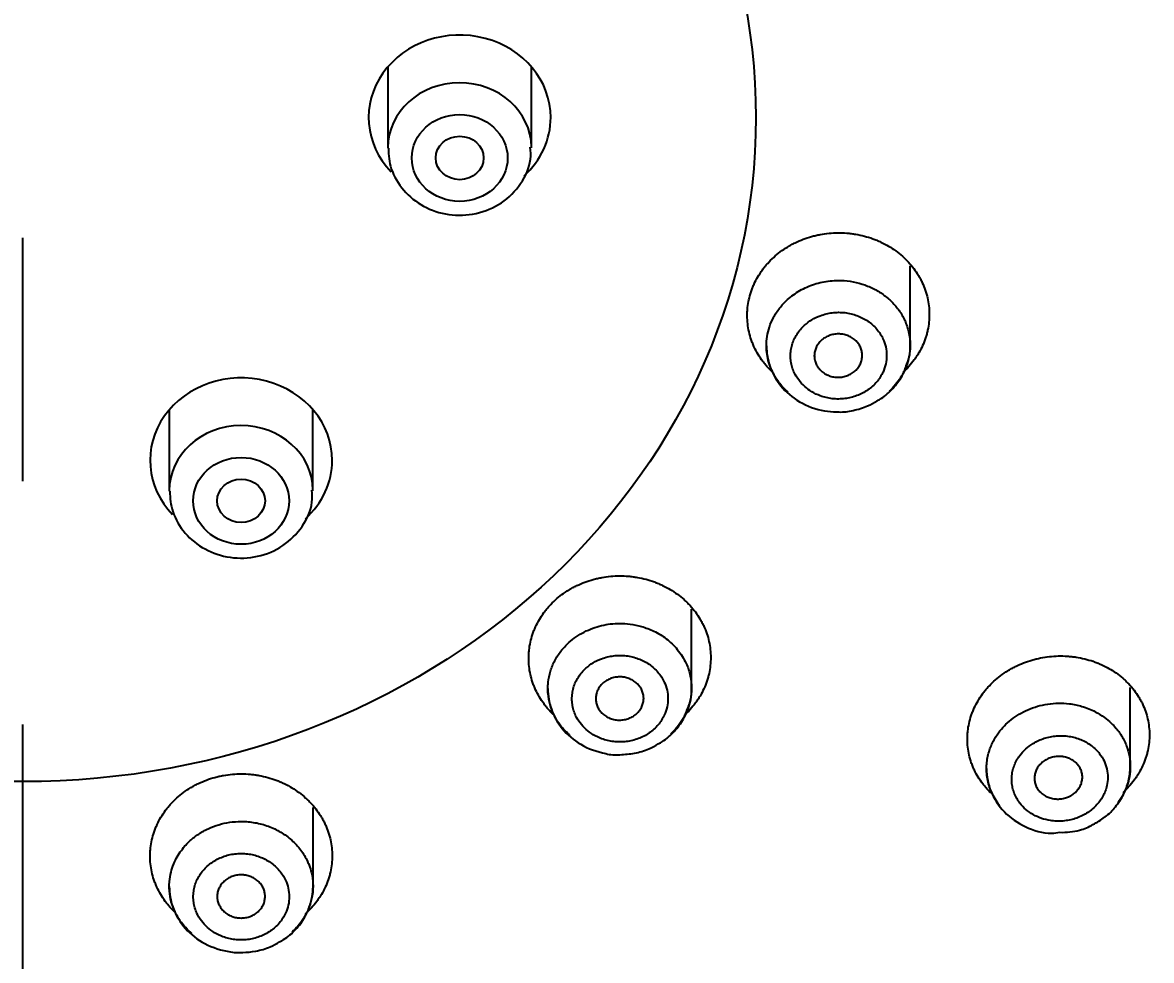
# Model space of a CAD drawing. Header units: millimetres. Extents: x 6110 to 6704, y -2661 to -1821.
# Drawn here: x 6338.01 to 6343.9, y -2173.71 to -2168.81 of the extents above; entities that cross this region are included whole.
import ezdxf

# ---------------------------------------------------------------- set-up
doc = ezdxf.new("R2010")
doc.units = ezdxf.units.MM
doc.header["$LTSCALE"] = 0.1
doc.linetypes.add('CENTERX2', pattern=[101.6, 63.5, -12.7, 12.7, -12.7])
doc.linetypes.add('HIDDEN2', pattern=[4.7625, 3.175, -1.5875])
doc.layers.add('1', color=4, linetype='HIDDEN2', lineweight=13)
doc.layers.add('DIM', color=3, linetype='Continuous', lineweight=9)
doc.layers.add('CENTER', color=1, linetype='CENTERX2')
doc.styles.get("Standard").update_dxf_attribs({"font": 'arial.ttf'})
doc.dimstyles.new('ISO-25', dxfattribs={"dimtxt": 2.5, "dimasz": 2.5, "dimexe": 1.25, "dimexo": 0.625, "dimtad": 1, "dimlfac": 5, "dimtxsty": 'Standard', "dimcen": 2.5, "dimadec": 0, "dimazin": 0, "dimtfac": 1, "dimtmove": 0, "dimatfit": 3, "dimfxl": 0, "dimarcsym": 0})

# ---------------------------------------------------------------- blocks, each defined once
blk = doc.blocks.new('*D85')
at = {"layer": 'Defpoints', "color": 0}
for p in [(6324.4599, -2027.3782), (6392.6916, -2027.3782), (6311.704, -2532.5418)]:
    blk.add_point(p, dxfattribs=at)
at = {"layer": 'DIM', "color": 0, "lineweight": -2}
for p, q in [((6325.0849, -2027.3782), (6393.9416, -2027.3782)), ((6392.6916, -2527.5418), (6392.6916, -2032.3782)), ((6312.329, -2532.5418), (6393.9416, -2532.5418))]:
    blk.add_line(p, q, dxfattribs=at)
at = {"layer": 'DIM', "color": 0}
for points in [[(6391.8583, -2032.3782), (6393.5249, -2032.3782), (6392.6916, -2027.3782)], [(6391.8583, -2527.5418), (6393.5249, -2527.5418), (6392.6916, -2532.5418)]]:
    blk.add_solid(points, dxfattribs=at)
at = {"layer": 'DIM', "color": 0, "insert": (6389.0618, -2279.96), "char_height": 5, "attachment_point": 5, "rotation": 90}
blk.add_mtext('2020,7', dxfattribs=at)
blk = doc.blocks.new('*D93')
at = {"layer": 'Defpoints', "color": 0}
for p in [(6325.0849, -2027.3782), (6402.037, -2595.9805), (6423.8203, -2595.9805)]:
    blk.add_point(p, dxfattribs=at)
at = {"layer": 'DIM', "color": 0, "lineweight": -2}
for p, q in [((6325.7099, -2027.3782), (6425.0703, -2027.3782)), ((6423.8203, -2032.3782), (6423.8203, -2590.9805)), ((6402.662, -2595.9805), (6425.0703, -2595.9805))]:
    blk.add_line(p, q, dxfattribs=at)
at = {"layer": 'DIM', "color": 0}
for points in [[(6422.9869, -2032.3782), (6424.6536, -2032.3782), (6423.8203, -2027.3782)], [(6422.9869, -2590.9805), (6424.6536, -2590.9805), (6423.8203, -2595.9805)]]:
    blk.add_solid(points, dxfattribs=at)
at = {"layer": 'DIM', "color": 0, "insert": (6420.1905, -2311.6794), "char_height": 5, "attachment_point": 5, "rotation": 90}
blk.add_mtext('2274,4', dxfattribs=at)

msp = doc.modelspace()

# ---------------------------------------------------------------- hatches: boundary and pattern name
at = {"layer": 'DIM'}
h = msp.add_hatch(dxfattribs=at)
h.set_pattern_fill('ANSI31', color=2)
edge = h.paths.add_edge_path()
edge.add_line((6619.6172, -2595.9805), (6619.6172, -1962.2056))
edge.add_line((6634.6172, -1966.1101), (6619.6172, -1966.1101))
edge.add_line((6634.6172, -2610.9805), (6634.6172, -1966.1101))
edge.add_line((6634.6172, -2610.9805), (6184.4567, -2610.9805))
edge.add_line((6619.6172, -2595.9805), (6184.4567, -2595.9805))
edge.add_line((6184.4567, -2610.9805), (6184.4567, -2595.9805))

# ---------------------------------------------------------------- linework, layer by layer
at = {"layer": '1', "color": 7, "linetype": 'Continuous', "lineweight": -3}
for p, q in [((6339.9149, -2169.0425), (6339.9149, -2169.4652)), ((6340.6649, -2169.4652), (6340.6649, -2169.0425)), ((6339.9149, -2169.4652), (6339.9149, -2169.4675)), ((6342.6403, -2170.4951), (6342.6403, -2170.0815)), ((6338.7746, -2170.8324), (6338.7746, -2171.2551)), ((6339.5246, -2171.2551), (6339.5246, -2170.8324)), ((6338.7746, -2171.2551), (6338.7746, -2171.2574)), ((6341.4999, -2172.2858), (6341.4999, -2171.8733)), ((6343.7888, -2172.6946), (6343.7888, -2172.2821)), ((6339.5247, -2173.3201), (6339.5247, -2172.9082))]:
    msp.add_line(p, q, dxfattribs=at)
for centre, major_axis, start_param, end_param in [((6338.0093, -2168.509), (-13.75, 0), 3.141606, 7.301236), ((6338.0093, -2168.8384), (13.1753, 0), 4.984867, 10.723113), ((6340.2899, -2169.3067), (0.475, 0), 0, 3.859642), ((6340.2899, -2169.4652), (-0.375, 0), 3.151215, 6.283185), ((6340.2899, -2169.3067), (0.475, 0), 5.497493, 6.283185), ((6339.1496, -2171.0967), (0.475, 0), 0, 3.859642), ((6339.1496, -2171.2551), (-0.375, 0), 3.151215, 6.283185), ((6339.1496, -2171.0967), (0.475, 0), 5.497493, 6.283185)]:
    msp.add_ellipse(centre, major_axis=major_axis, ratio=0.906308, start_param=start_param, end_param=end_param, dxfattribs=at)
for centre, major_axis in [((6338.0093, -2169.3067), (3.8258, 0)), ((6340.2899, -2169.518), (0.25, 0)), ((6340.2899, -2169.518), (0.125, 0)), ((6339.1496, -2171.308), (0.25, 0)), ((6339.1496, -2171.308), (0.125, 0))]:
    msp.add_ellipse(centre, major_axis=major_axis, ratio=0.906308, dxfattribs=at)
for points, knots in [([(6339.9187, -2169.4672), (6339.9175, -2169.5047), (6339.9275, -2169.5821), (6339.9923, -2169.6919), (6340.0985, -2169.777), (6340.2328, -2169.8212), (6340.3778, -2169.816), (6340.5132, -2169.7591), (6340.614, -2169.6578), (6340.6633, -2169.5495), (6340.6612, -2169.4835), (6340.6582, -2169.4622)], [0, 0, 0, 0, 0.096594, 0.21219, 0.328962, 0.448735, 0.571477, 0.696167, 0.821126, 0.94382, 1, 1, 1, 1]), ([(6341.9197, -2170.635), (6341.9127, -2170.6282), (6341.9058, -2170.6212), (6341.8942, -2170.6086), (6341.8894, -2170.603), (6341.88, -2170.5917), (6341.8755, -2170.586), (6341.8538, -2170.5569), (6341.8391, -2170.5322), (6341.8241, -2170.4998), (6341.8213, -2170.4932), (6341.816, -2170.4799), (6341.8135, -2170.4731), (6341.8066, -2170.4529), (6341.8028, -2170.4393), (6341.7936, -2170.3981), (6341.7904, -2170.3701), (6341.7902, -2170.3346), (6341.7904, -2170.3275), (6341.7911, -2170.3134), (6341.7917, -2170.3064), (6341.7939, -2170.2854), (6341.7983, -2170.2577), (6341.8057, -2170.2304), (6341.8124, -2170.2101), (6341.8148, -2170.2033), (6341.8201, -2170.1899), (6341.8228, -2170.1833), (6341.8376, -2170.1506), (6341.8521, -2170.1259), (6341.8735, -2170.0965), (6341.878, -2170.0908), (6341.8872, -2170.0794), (6341.892, -2170.0737), (6341.9069, -2170.0572), (6341.9173, -2170.0467), (6341.9501, -2170.0168), (6341.9739, -2169.9988), (6342.0063, -2169.979), (6342.0129, -2169.9752), (6342.0263, -2169.9678), (6342.0331, -2169.9643), (6342.0536, -2169.9542), (6342.0816, -2169.942), (6342.1107, -2169.9323), (6342.1329, -2169.9261), (6342.1404, -2169.9241), (6342.1556, -2169.9206), (6342.1632, -2169.919), (6342.2015, -2169.9118), (6342.2324, -2169.9088), (6342.2788, -2169.9084), (6342.2943, -2169.9089), (6342.3177, -2169.9108), (6342.3255, -2169.9116), (6342.341, -2169.9135), (6342.3486, -2169.9147), (6342.3868, -2169.9212), (6342.4164, -2169.929), (6342.4524, -2169.9421), (6342.4595, -2169.9449), (6342.4737, -2169.9508), (6342.4807, -2169.9539), (6342.5014, -2169.9637), (6342.5147, -2169.9707), (6342.5535, -2169.9937), (6342.5775, -2170.0111), (6342.6053, -2170.0358), (6342.6107, -2170.0409), (6342.6213, -2170.0512), (6342.6264, -2170.0565), (6342.6412, -2170.0726), (6342.6597, -2170.0948), (6342.6758, -2170.1187), (6342.6869, -2170.1371), (6342.6904, -2170.1434), (6342.6972, -2170.1561), (6342.7004, -2170.1626), (6342.7154, -2170.1949), (6342.7245, -2170.2216), (6342.7338, -2170.2627), (6342.7362, -2170.2766), (6342.7394, -2170.3047), (6342.7402, -2170.3188), (6342.7404, -2170.3608), (6342.7375, -2170.3887), (6342.7301, -2170.4234), (6342.7284, -2170.4303), (6342.7246, -2170.4441), (6342.7226, -2170.4509), (6342.7159, -2170.4712), (6342.7056, -2170.4977), (6342.6925, -2170.5232), (6342.6816, -2170.5419), (6342.6778, -2170.5481), (6342.6698, -2170.5603), (6342.6656, -2170.5663), (6342.644, -2170.596), (6342.6243, -2170.6181), (6342.6022, -2170.6384)], [0, 0, 0, 0, 0.013931, 0.013931, 0.024421, 0.024421, 0.034911, 0.034911, 0.076872, 0.076872, 0.087362, 0.087362, 0.097852, 0.097852, 0.118832, 0.118832, 0.160792, 0.160792, 0.171282, 0.171282, 0.181772, 0.181772, 0.202753, 0.223733, 0.223733, 0.234223, 0.234223, 0.244713, 0.244713, 0.286673, 0.286673, 0.297164, 0.297164, 0.307654, 0.307654, 0.328634, 0.328634, 0.370594, 0.370594, 0.381084, 0.381084, 0.391574, 0.391574, 0.412555, 0.433535, 0.433535, 0.444025, 0.444025, 0.454515, 0.454515, 0.496475, 0.496475, 0.517456, 0.517456, 0.527946, 0.527946, 0.538436, 0.538436, 0.580396, 0.580396, 0.590886, 0.590886, 0.601376, 0.601376, 0.622357, 0.622357, 0.664317, 0.664317, 0.674807, 0.674807, 0.685297, 0.685297, 0.706277, 0.727257, 0.727257, 0.737748, 0.737748, 0.748238, 0.748238, 0.790198, 0.790198, 0.811178, 0.811178, 0.832158, 0.832158, 0.874119, 0.874119, 0.884609, 0.884609, 0.895099, 0.895099, 0.916079, 0.937059, 0.937059, 0.94755, 0.94755, 0.95804, 0.95804, 1, 1, 1, 1]), ([(6341.8903, -2170.4982), (6341.8903, -2170.4821), (6341.8929, -2170.4491), (6341.9049, -2170.3993), (6341.9263, -2170.3493), (6341.9578, -2170.3007), (6341.994, -2170.2617), (6342.0308, -2170.2318), (6342.0648, -2170.2098), (6342.1014, -2170.1913), (6342.1403, -2170.1765), (6342.1809, -2170.1657), (6342.2227, -2170.159), (6342.2721, -2170.1563), (6342.3284, -2170.1604), (6342.3898, -2170.1745), (6342.4476, -2170.1977), (6342.5003, -2170.2294), (6342.5463, -2170.2686), (6342.5844, -2170.3142), (6342.6096, -2170.3582), (6342.6252, -2170.398), (6342.6346, -2170.4325), (6342.6393, -2170.4651), (6342.6403, -2170.486), (6342.6403, -2170.4947)], [0, 0, 0, 0, 0.045049, 0.092756, 0.142866, 0.195379, 0.250293, 0.285526, 0.320915, 0.356461, 0.392163, 0.428022, 0.464038, 0.500211, 0.553811, 0.607412, 0.661013, 0.714614, 0.768215, 0.821816, 0.875418, 0.907605, 0.940981, 0.975546, 1, 1, 1, 1]), ([(6342.4443, -2170.7092), (6342.452, -2170.7021), (6342.4665, -2170.6872), (6342.4848, -2170.6624), (6342.5017, -2170.6312), (6342.5146, -2170.5931), (6342.5193, -2170.5485), (6342.5145, -2170.5041), (6342.5016, -2170.4662), (6342.4847, -2170.4353), (6342.4664, -2170.4108), (6342.4446, -2170.3886), (6342.4199, -2170.3692), (6342.3926, -2170.3529), (6342.3631, -2170.34), (6342.332, -2170.3305), (6342.2998, -2170.3249), (6342.267, -2170.3232), (6342.2342, -2170.3252), (6342.202, -2170.3311), (6342.1657, -2170.3424), (6342.1269, -2170.3611), (6342.0928, -2170.3866), (6342.0675, -2170.4126), (6342.0492, -2170.4375), (6342.0347, -2170.4643), (6342.024, -2170.4924), (6342.0176, -2170.5216), (6342.0156, -2170.5513), (6342.0177, -2170.581), (6342.0242, -2170.6101), (6342.0366, -2170.6428), (6342.0573, -2170.6778), (6342.0888, -2170.7121), (6342.1269, -2170.7403), (6342.1657, -2170.7587), (6342.2019, -2170.7697), (6342.2341, -2170.7753), (6342.2669, -2170.7771), (6342.2997, -2170.775), (6342.3319, -2170.7691), (6342.3631, -2170.7593), (6342.3927, -2170.7461), (6342.42, -2170.7294), (6342.4365, -2170.7162), (6342.4443, -2170.7092)], [0, 0, 0, 0, 0.020908, 0.041633, 0.062491, 0.093768, 0.124937, 0.156202, 0.187397, 0.208323, 0.229049, 0.249915, 0.270878, 0.291595, 0.312426, 0.333431, 0.354141, 0.374917, 0.395942, 0.416647, 0.437396, 0.468779, 0.499959, 0.520882, 0.541618, 0.562588, 0.583457, 0.60414, 0.625071, 0.645962, 0.666653, 0.687554, 0.718732, 0.750005, 0.781097, 0.812467, 0.833195, 0.853915, 0.874986, 0.895733, 0.916452, 0.937497, 0.958327, 0.979049, 1, 1, 1, 1]), ([(6342.3537, -2170.6291), (6342.3478, -2170.6345), (6342.3415, -2170.6392), (6342.3314, -2170.6454), (6342.3279, -2170.6473), (6342.3206, -2170.6509), (6342.3169, -2170.6525), (6342.3055, -2170.6568), (6342.2978, -2170.659), (6342.2857, -2170.6613), (6342.2817, -2170.6618), (6342.2735, -2170.6626), (6342.2694, -2170.6628), (6342.2571, -2170.6629), (6342.249, -2170.6623), (6342.2369, -2170.6602), (6342.2329, -2170.6593), (6342.2251, -2170.6572), (6342.2174, -2170.6547), (6342.2101, -2170.6516), (6342.2046, -2170.649), (6342.2029, -2170.6481), (6342.1993, -2170.6463), (6342.1976, -2170.6453), (6342.189, -2170.6401), (6342.1827, -2170.6355), (6342.1741, -2170.6277), (6342.1713, -2170.625), (6342.1661, -2170.6193), (6342.1636, -2170.6163), (6342.1568, -2170.6071), (6342.153, -2170.6006), (6342.1483, -2170.5904), (6342.1469, -2170.5869), (6342.1445, -2170.5798), (6342.1435, -2170.5762), (6342.1411, -2170.5654), (6342.1403, -2170.558), (6342.1403, -2170.5468), (6342.1405, -2170.5431), (6342.1413, -2170.5357), (6342.1424, -2170.5284), (6342.1444, -2170.5213), (6342.1468, -2170.5141), (6342.1482, -2170.5106), (6342.1529, -2170.5003), (6342.1567, -2170.4938), (6342.1635, -2170.4845), (6342.166, -2170.4815), (6342.1712, -2170.4757), (6342.1739, -2170.473), (6342.1826, -2170.4651), (6342.1889, -2170.4604), (6342.1991, -2170.4541), (6342.2027, -2170.4522), (6342.2099, -2170.4486), (6342.2172, -2170.4454), (6342.2249, -2170.4429), (6342.2327, -2170.4407), (6342.2367, -2170.4398), (6342.2488, -2170.4375), (6342.2569, -2170.4367), (6342.2692, -2170.4367), (6342.2733, -2170.4368), (6342.2794, -2170.4373), (6342.2815, -2170.4375), (6342.2855, -2170.438), (6342.2875, -2170.4383), (6342.2976, -2170.4401), (6342.3054, -2170.4422), (6342.3167, -2170.4463), (6342.3204, -2170.4479), (6342.3277, -2170.4514), (6342.3312, -2170.4532), (6342.3414, -2170.4593), (6342.3477, -2170.4639), (6342.3564, -2170.4718), (6342.3592, -2170.4745), (6342.3644, -2170.4802), (6342.3693, -2170.4861), (6342.3735, -2170.4924), (6342.3773, -2170.4989), (6342.3791, -2170.5022), (6342.3838, -2170.5125), (6342.3862, -2170.5195), (6342.3886, -2170.5304), (6342.3892, -2170.534), (6342.3901, -2170.5415), (6342.3903, -2170.5452), (6342.3903, -2170.5562), (6342.3895, -2170.5636), (6342.3871, -2170.5745), (6342.3861, -2170.5781), (6342.3837, -2170.5853), (6342.381, -2170.5922), (6342.3775, -2170.5989), (6342.3737, -2170.6055), (6342.3716, -2170.6087), (6342.3647, -2170.618), (6342.3595, -2170.6238), (6342.3537, -2170.6291)], [0, 0, 0, 0, 0.03125, 0.03125, 0.046875, 0.046875, 0.0625, 0.0625, 0.09375, 0.09375, 0.109375, 0.109375, 0.125, 0.125, 0.15625, 0.15625, 0.171875, 0.171875, 0.1875, 0.203125, 0.203125, 0.210938, 0.210938, 0.21875, 0.21875, 0.25, 0.25, 0.265625, 0.265625, 0.28125, 0.28125, 0.3125, 0.3125, 0.328125, 0.328125, 0.34375, 0.34375, 0.375, 0.375, 0.390625, 0.390625, 0.40625, 0.421875, 0.421875, 0.4375, 0.4375, 0.46875, 0.46875, 0.484375, 0.484375, 0.5, 0.5, 0.53125, 0.53125, 0.546875, 0.546875, 0.5625, 0.578125, 0.578125, 0.59375, 0.59375, 0.625, 0.625, 0.640625, 0.640625, 0.648438, 0.648438, 0.65625, 0.65625, 0.6875, 0.6875, 0.703125, 0.703125, 0.71875, 0.71875, 0.75, 0.75, 0.765625, 0.765625, 0.78125, 0.796875, 0.796875, 0.8125, 0.8125, 0.84375, 0.84375, 0.859375, 0.859375, 0.875, 0.875, 0.90625, 0.90625, 0.921875, 0.921875, 0.9375, 0.953125, 0.953125, 0.96875, 0.96875, 1, 1, 1, 1]), ([(6341.8903, -2170.498), (6341.8908, -2170.5357), (6341.9032, -2170.6092), (6341.9616, -2170.7142), (6342.0608, -2170.7982), (6342.1678, -2170.8376), (6342.235, -2170.843), (6342.2561, -2170.843)], [0, 0, 0, 0, 0.201381, 0.416552, 0.646171, 0.891533, 1, 1, 1, 1]), ([(6342.0037, -2170.7411), (6342.0024, -2170.74), (6341.9932, -2170.7318), (6341.9763, -2170.7152), (6341.9544, -2170.689), (6341.934, -2170.6587), (6341.9162, -2170.6243), (6341.9019, -2170.5857), (6341.8925, -2170.5433), (6341.8903, -2170.5136), (6341.8903, -2170.4982), (6341.8903, -2170.4982)], [0, 0, 0, 0, 0.017457, 0.12931, 0.250621, 0.381389, 0.521613, 0.67129, 0.830419, 0.998998, 1, 1, 1, 1]), ([(6342.6403, -2170.4947), (6342.6403, -2170.4987), (6342.64, -2170.5159), (6342.6368, -2170.5465), (6342.6301, -2170.5751), (6342.6252, -2170.5905), (6342.6244, -2170.5929)], [0, 0, 0, 0, 0.121009, 0.516619, 0.924959, 1, 1, 1, 1]), ([(6342.4678, -2170.7856), (6342.4749, -2170.7822), (6342.506, -2170.7655), (6342.5524, -2170.7221), (6342.5983, -2170.6608), (6342.6164, -2170.6158), (6342.6224, -2170.5948)], [0, 0, 0, 0, 0.090594, 0.410018, 0.737238, 1, 1, 1, 1]), ([(6342.6244, -2170.5929), (6342.6207, -2170.6039), (6342.6111, -2170.6284), (6342.5913, -2170.6651), (6342.564, -2170.7023), (6342.5421, -2170.7251), (6342.5302, -2170.7359)], [0, 0, 0, 0, 0.205288, 0.462641, 0.727545, 1, 1, 1, 1]), ([(6342.2561, -2170.843), (6342.26, -2170.8435), (6342.2891, -2170.846), (6342.3447, -2170.837), (6342.4129, -2170.8176), (6342.4519, -2170.796), (6342.4678, -2170.7856)], [0, 0, 0, 0, 0.05199, 0.392512, 0.743725, 1, 1, 1, 1]), ([(6338.7784, -2171.2571), (6338.7772, -2171.2946), (6338.7872, -2171.3721), (6338.8521, -2171.4818), (6338.9582, -2171.5669), (6339.0926, -2171.6111), (6339.2376, -2171.6059), (6339.3729, -2171.5491), (6339.4737, -2171.4477), (6339.523, -2171.3395), (6339.521, -2171.2735), (6339.518, -2171.2522)], [0, 0, 0, 0, 0.096594, 0.21219, 0.328962, 0.448735, 0.571477, 0.696167, 0.821126, 0.94382, 1, 1, 1, 1]), ([(6340.7785, -2172.4231), (6340.7714, -2172.4163), (6340.7645, -2172.4093), (6340.7529, -2172.3965), (6340.7481, -2172.391), (6340.7388, -2172.3797), (6340.7343, -2172.374), (6340.7127, -2172.3449), (6340.6981, -2172.3204), (6340.6832, -2172.288), (6340.6804, -2172.2814), (6340.6751, -2172.2681), (6340.6726, -2172.2614), (6340.6658, -2172.2412), (6340.6621, -2172.2276), (6340.653, -2172.1865), (6340.6499, -2172.1586), (6340.6499, -2172.1232), (6340.6501, -2172.1161), (6340.6508, -2172.102), (6340.6514, -2172.095), (6340.6537, -2172.074), (6340.6582, -2172.0463), (6340.6657, -2172.0191), (6340.6725, -2171.9988), (6340.6749, -2171.9921), (6340.6802, -2171.9787), (6340.683, -2171.9721), (6340.6979, -2171.9395), (6340.7125, -2171.9148), (6340.734, -2171.8856), (6340.7385, -2171.8798), (6340.7478, -2171.8685), (6340.7526, -2171.8629), (6340.7675, -2171.8464), (6340.7779, -2171.8359), (6340.8108, -2171.8061), (6340.8347, -2171.7883), (6340.8671, -2171.7686), (6340.8738, -2171.7648), (6340.8872, -2171.7575), (6340.894, -2171.754), (6340.9146, -2171.744), (6340.9426, -2171.732), (6340.9717, -2171.7225), (6340.994, -2171.7163), (6341.0015, -2171.7144), (6341.0166, -2171.711), (6341.0243, -2171.7094), (6341.0627, -2171.7024), (6341.0935, -2171.6996), (6341.1399, -2171.6995), (6341.1555, -2171.7001), (6341.1788, -2171.7021), (6341.1866, -2171.7029), (6341.2021, -2171.705), (6341.2097, -2171.7062), (6341.2478, -2171.7129), (6341.2774, -2171.7209), (6341.3134, -2171.7342), (6341.3205, -2171.737), (6341.3347, -2171.743), (6341.3417, -2171.7461), (6341.3623, -2171.756), (6341.3757, -2171.7632), (6341.4143, -2171.7863), (6341.4383, -2171.8039), (6341.466, -2171.8287), (6341.4714, -2171.8338), (6341.4819, -2171.8441), (6341.487, -2171.8494), (6341.5017, -2171.8656), (6341.5202, -2171.8879), (6341.5362, -2171.9117), (6341.5472, -2171.9302), (6341.5507, -2171.9365), (6341.5574, -2171.9492), (6341.5606, -2171.9556), (6341.5756, -2171.988), (6341.5846, -2172.0146), (6341.5937, -2172.0556), (6341.596, -2172.0694), (6341.5991, -2172.0975), (6341.5999, -2172.1115), (6341.5999, -2172.1534), (6341.5969, -2172.1811), (6341.5894, -2172.2155), (6341.5877, -2172.2224), (6341.5839, -2172.2361), (6341.5818, -2172.2429), (6341.5751, -2172.2631), (6341.5646, -2172.2894), (6341.5514, -2172.3147), (6341.5405, -2172.3332), (6341.5367, -2172.3394), (6341.5287, -2172.3515), (6341.5245, -2172.3575), (6341.5027, -2172.3869), (6341.483, -2172.4088), (6341.4608, -2172.4289)], [0, 0, 0, 0, 0.014055, 0.014055, 0.024544, 0.024544, 0.035032, 0.035032, 0.076988, 0.076988, 0.087476, 0.087476, 0.097965, 0.097965, 0.118943, 0.118943, 0.160898, 0.160898, 0.171387, 0.171387, 0.181875, 0.181875, 0.202853, 0.22383, 0.22383, 0.234319, 0.234319, 0.244808, 0.244808, 0.286763, 0.286763, 0.297252, 0.297252, 0.307741, 0.307741, 0.328718, 0.328718, 0.370673, 0.370673, 0.381162, 0.381162, 0.391651, 0.391651, 0.412628, 0.433606, 0.433606, 0.444095, 0.444095, 0.454584, 0.454584, 0.496539, 0.496539, 0.517516, 0.517516, 0.528005, 0.528005, 0.538494, 0.538494, 0.580449, 0.580449, 0.590938, 0.590938, 0.601426, 0.601426, 0.622404, 0.622404, 0.664359, 0.664359, 0.674848, 0.674848, 0.685337, 0.685337, 0.706314, 0.727292, 0.727292, 0.737781, 0.737781, 0.748269, 0.748269, 0.790224, 0.790224, 0.811202, 0.811202, 0.83218, 0.83218, 0.874135, 0.874135, 0.884623, 0.884623, 0.895112, 0.895112, 0.91609, 0.937067, 0.937067, 0.947556, 0.947556, 0.958045, 0.958045, 1, 1, 1, 1]), ([(6340.7499, -2172.2878), (6340.7499, -2172.277), (6340.7515, -2172.2465), (6340.7617, -2172.1971), (6340.7843, -2172.142), (6340.8169, -2172.0914), (6340.8555, -2172.0499), (6340.8969, -2172.0171), (6340.9387, -2171.9921), (6340.9833, -2171.9725), (6341.0297, -2171.9584), (6341.0771, -2171.95), (6341.1271, -2171.9471), (6341.1817, -2171.9505), (6341.2422, -2171.963), (6341.3067, -2171.9876), (6341.371, -2172.0272), (6341.4299, -2172.0835), (6341.4721, -2172.1505), (6341.4952, -2172.2201), (6341.4999, -2172.2644), (6341.4999, -2172.2859)], [0, 0, 0, 0, 0.030608, 0.085883, 0.140861, 0.195542, 0.249928, 0.29288, 0.335329, 0.377276, 0.41872, 0.459661, 0.500099, 0.546109, 0.598716, 0.657915, 0.723699, 0.796062, 0.874995, 0.939455, 1, 1, 1, 1]), ([(6341.3035, -2172.4999), (6341.3112, -2172.4929), (6341.3257, -2172.478), (6341.3439, -2172.4533), (6341.3607, -2172.4222), (6341.3735, -2172.3843), (6341.3782, -2172.3399), (6341.3734, -2172.2957), (6341.3604, -2172.2578), (6341.3435, -2172.2269), (6341.3252, -2172.2024), (6341.3035, -2172.1803), (6341.2788, -2172.1608), (6341.2515, -2172.1444), (6341.222, -2172.1315), (6341.191, -2172.1219), (6341.1588, -2172.1162), (6341.126, -2172.1144), (6341.0933, -2172.1163), (6341.0611, -2172.1221), (6341.0248, -2172.1333), (6340.9859, -2172.152), (6340.9519, -2172.1774), (6340.9266, -2172.2034), (6340.9084, -2172.2282), (6340.894, -2172.255), (6340.8834, -2172.2831), (6340.877, -2172.3122), (6340.8751, -2172.3418), (6340.8772, -2172.3714), (6340.8837, -2172.4005), (6340.8961, -2172.4331), (6340.9168, -2172.4681), (6340.9482, -2172.5022), (6340.9863, -2172.5305), (6341.0251, -2172.5489), (6341.0613, -2172.5599), (6341.0935, -2172.5656), (6341.1263, -2172.5674), (6341.1591, -2172.5654), (6341.1913, -2172.5595), (6341.2225, -2172.5498), (6341.252, -2172.5366), (6341.2793, -2172.52), (6341.2957, -2172.5069), (6341.3035, -2172.4999)], [0, 0, 0, 0, 0.020904, 0.041628, 0.062485, 0.093782, 0.124936, 0.156272, 0.1874, 0.208413, 0.229134, 0.249921, 0.27092, 0.291637, 0.312432, 0.333397, 0.354103, 0.374921, 0.395873, 0.416567, 0.437403, 0.468728, 0.499972, 0.520876, 0.541608, 0.562598, 0.583427, 0.604121, 0.625081, 0.645891, 0.666597, 0.687569, 0.718675, 0.750024, 0.781123, 0.812489, 0.833288, 0.854012, 0.875009, 0.895829, 0.916556, 0.937516, 0.958369, 0.979093, 1, 1, 1, 1]), ([(6343.0631, -2172.8348), (6343.0576, -2172.8295), (6343.0523, -2172.8242), (6343.0421, -2172.8134), (6343.0373, -2172.808), (6343.028, -2172.7971), (6343.0235, -2172.7915), (6343.0019, -2172.7633), (6342.9873, -2172.7393), (6342.9723, -2172.7077), (6342.9695, -2172.7012), (6342.9642, -2172.6882), (6342.9617, -2172.6816), (6342.9549, -2172.6618), (6342.9511, -2172.6485), (6342.942, -2172.6081), (6342.9389, -2172.5806), (6342.9388, -2172.5457), (6342.939, -2172.5387), (6342.9397, -2172.5247), (6342.9403, -2172.5178), (6342.9425, -2172.4971), (6342.947, -2172.4697), (6342.9545, -2172.4426), (6342.9613, -2172.4225), (6342.9637, -2172.4158), (6342.969, -2172.4025), (6342.9718, -2172.3959), (6342.9867, -2172.3635), (6343.0012, -2172.3388), (6343.0228, -2172.3095), (6343.0272, -2172.3037), (6343.0365, -2172.2923), (6343.0413, -2172.2867), (6343.0562, -2172.2701), (6343.0667, -2172.2596), (6343.0996, -2172.2295), (6343.1235, -2172.2114), (6343.1559, -2172.1914), (6343.1626, -2172.1875), (6343.176, -2172.18), (6343.1828, -2172.1764), (6343.2034, -2172.1661), (6343.2314, -2172.1537), (6343.2606, -2172.1437), (6343.2829, -2172.1372), (6343.2904, -2172.1352), (6343.3055, -2172.1315), (6343.3132, -2172.1297), (6343.3515, -2172.1221), (6343.3824, -2172.1187), (6343.4288, -2172.1176), (6343.4443, -2172.118), (6343.4677, -2172.1195), (6343.4755, -2172.1201), (6343.4909, -2172.1218), (6343.4986, -2172.1228), (6343.5366, -2172.1287), (6343.5662, -2172.136), (6343.6021, -2172.1483), (6343.6093, -2172.151), (6343.6234, -2172.1566), (6343.6304, -2172.1596), (6343.6511, -2172.1689), (6343.6644, -2172.1757), (6343.703, -2172.1977), (6343.7269, -2172.2145), (6343.7546, -2172.2384), (6343.7601, -2172.2433), (6343.7705, -2172.2533), (6343.7756, -2172.2585), (6343.7904, -2172.2741), (6343.8089, -2172.2957), (6343.8248, -2172.3189), (6343.8359, -2172.3369), (6343.8394, -2172.343), (6343.8461, -2172.3554), (6343.8493, -2172.3617), (6343.8643, -2172.3934), (6343.8733, -2172.4194), (6343.8825, -2172.4598), (6343.8848, -2172.4734), (6343.888, -2172.5011), (6343.8888, -2172.5149), (6343.8889, -2172.5563), (6343.8859, -2172.5838), (6343.8784, -2172.618), (6343.8767, -2172.6248), (6343.8729, -2172.6385), (6343.8709, -2172.6452), (6343.8641, -2172.6653), (6343.8537, -2172.6915), (6343.8405, -2172.7168), (6343.8296, -2172.7354), (6343.8258, -2172.7415), (6343.8178, -2172.7537), (6343.8136, -2172.7597), (6343.7918, -2172.7893), (6343.772, -2172.8113), (6343.7498, -2172.8316)], [0, 0, 0, 0, 0.011005, 0.011005, 0.021526, 0.021526, 0.032048, 0.032048, 0.074132, 0.074132, 0.084654, 0.084654, 0.095175, 0.095175, 0.116217, 0.116217, 0.158302, 0.158302, 0.168823, 0.168823, 0.179345, 0.179345, 0.200387, 0.22143, 0.22143, 0.231951, 0.231951, 0.242472, 0.242472, 0.284557, 0.284557, 0.295078, 0.295078, 0.305599, 0.305599, 0.326642, 0.326642, 0.368727, 0.368727, 0.379248, 0.379248, 0.389769, 0.389769, 0.410812, 0.431854, 0.431854, 0.442375, 0.442375, 0.452896, 0.452896, 0.494981, 0.494981, 0.516024, 0.516024, 0.526545, 0.526545, 0.537066, 0.537066, 0.579151, 0.579151, 0.589672, 0.589672, 0.600194, 0.600194, 0.621236, 0.621236, 0.663321, 0.663321, 0.673842, 0.673842, 0.684363, 0.684363, 0.705406, 0.726448, 0.726448, 0.736969, 0.736969, 0.747491, 0.747491, 0.789576, 0.789576, 0.810618, 0.810618, 0.83166, 0.83166, 0.873745, 0.873745, 0.884267, 0.884267, 0.894788, 0.894788, 0.91583, 0.936873, 0.936873, 0.947394, 0.947394, 0.957915, 0.957915, 1, 1, 1, 1]), ([(6341.2133, -2172.4192), (6341.2074, -2172.4245), (6341.2011, -2172.4292), (6341.191, -2172.4353), (6341.1875, -2172.4372), (6341.1802, -2172.4408), (6341.1765, -2172.4424), (6341.1651, -2172.4467), (6341.1573, -2172.4488), (6341.1453, -2172.4511), (6341.1412, -2172.4516), (6341.133, -2172.4524), (6341.129, -2172.4526), (6341.1167, -2172.4527), (6341.1086, -2172.452), (6341.0965, -2172.4499), (6341.0925, -2172.449), (6341.0847, -2172.4469), (6341.077, -2172.4444), (6341.0696, -2172.4413), (6341.0642, -2172.4388), (6341.0624, -2172.4378), (6341.0589, -2172.436), (6341.0572, -2172.435), (6341.0486, -2172.4299), (6341.0423, -2172.4252), (6341.0337, -2172.4175), (6341.0309, -2172.4147), (6341.0257, -2172.409), (6341.0232, -2172.406), (6341.0164, -2172.3969), (6341.0126, -2172.3904), (6341.0079, -2172.3802), (6341.0065, -2172.3767), (6341.0041, -2172.3696), (6341.0031, -2172.366), (6341.0007, -2172.3552), (6340.9999, -2172.3479), (6340.9999, -2172.3367), (6341.0001, -2172.333), (6341.0009, -2172.3257), (6341.0021, -2172.3184), (6341.0041, -2172.3113), (6341.0064, -2172.3042), (6341.0078, -2172.3006), (6341.0125, -2172.2904), (6341.0164, -2172.2839), (6341.0232, -2172.2746), (6341.0256, -2172.2716), (6341.0308, -2172.2659), (6341.0336, -2172.2631), (6341.0422, -2172.2553), (6341.0485, -2172.2506), (6341.0588, -2172.2444), (6341.0623, -2172.2424), (6341.0695, -2172.2389), (6341.0769, -2172.2357), (6341.0846, -2172.2332), (6341.0924, -2172.231), (6341.0964, -2172.2301), (6341.1085, -2172.2279), (6341.1166, -2172.2271), (6341.1289, -2172.2271), (6341.1329, -2172.2273), (6341.1391, -2172.2278), (6341.1411, -2172.228), (6341.1452, -2172.2285), (6341.1472, -2172.2288), (6341.1572, -2172.2306), (6341.165, -2172.2327), (6341.1764, -2172.2369), (6341.1801, -2172.2384), (6341.1874, -2172.2419), (6341.1909, -2172.2438), (6341.201, -2172.2499), (6341.2074, -2172.2545), (6341.2161, -2172.2623), (6341.2189, -2172.2651), (6341.2241, -2172.2707), (6341.2289, -2172.2766), (6341.2331, -2172.2829), (6341.237, -2172.2894), (6341.2388, -2172.2928), (6341.2435, -2172.303), (6341.2459, -2172.31), (6341.2483, -2172.3208), (6341.2489, -2172.3245), (6341.2497, -2172.3319), (6341.2499, -2172.3356), (6341.2499, -2172.3466), (6341.2491, -2172.3539), (6341.2467, -2172.3648), (6341.2457, -2172.3684), (6341.2434, -2172.3755), (6341.2406, -2172.3824), (6341.2371, -2172.3891), (6341.2333, -2172.3956), (6341.2312, -2172.3988), (6341.2243, -2172.4081), (6341.2191, -2172.4139), (6341.2133, -2172.4192)], [0, 0, 0, 0, 0.03125, 0.03125, 0.046875, 0.046875, 0.0625, 0.0625, 0.09375, 0.09375, 0.109375, 0.109375, 0.125, 0.125, 0.15625, 0.15625, 0.171875, 0.171875, 0.1875, 0.203125, 0.203125, 0.210937, 0.210937, 0.21875, 0.21875, 0.25, 0.25, 0.265625, 0.265625, 0.28125, 0.28125, 0.3125, 0.3125, 0.328125, 0.328125, 0.34375, 0.34375, 0.375, 0.375, 0.390625, 0.390625, 0.40625, 0.421875, 0.421875, 0.4375, 0.4375, 0.46875, 0.46875, 0.484375, 0.484375, 0.5, 0.5, 0.53125, 0.53125, 0.546875, 0.546875, 0.5625, 0.578125, 0.578125, 0.59375, 0.59375, 0.625, 0.625, 0.640625, 0.640625, 0.648438, 0.648438, 0.65625, 0.65625, 0.6875, 0.6875, 0.703125, 0.703125, 0.71875, 0.71875, 0.75, 0.75, 0.765625, 0.765625, 0.78125, 0.796875, 0.796875, 0.8125, 0.8125, 0.84375, 0.84375, 0.859375, 0.859375, 0.875, 0.875, 0.90625, 0.90625, 0.921875, 0.921875, 0.9375, 0.953125, 0.953125, 0.96875, 0.96875, 1, 1, 1, 1]), ([(6340.8654, -2172.5324), (6340.8635, -2172.5307), (6340.8457, -2172.515), (6340.8154, -2172.4824), (6340.7823, -2172.43), (6340.76, -2172.3735), (6340.7511, -2172.3254), (6340.7499, -2172.2967), (6340.7499, -2172.2878)], [0, 0, 0, 0, 0.026115, 0.247027, 0.466785, 0.685387, 0.902836, 1, 1, 1, 1]), ([(6340.7499, -2172.288), (6340.7504, -2172.3255), (6340.7629, -2172.3987), (6340.8206, -2172.5031), (6340.9205, -2172.5875), (6341.004, -2172.6179), (6341.0522, -2172.6269)], [0, 0, 0, 0, 0.225688, 0.467145, 0.725073, 1, 1, 1, 1]), ([(6341.4999, -2172.2859), (6341.4999, -2172.286), (6341.4999, -2172.3064), (6341.4961, -2172.3434), (6341.4858, -2172.3793), (6341.4798, -2172.3951)], [0, 0, 0, 0, 0.002779, 0.550044, 1, 1, 1, 1]), ([(6343.0388, -2172.7063), (6343.0388, -2172.7007), (6343.0392, -2172.6841), (6343.0422, -2172.6569), (6343.0491, -2172.6256), (6343.0588, -2172.5959), (6343.071, -2172.5682), (6343.0853, -2172.5425), (6343.1047, -2172.5137), (6343.1312, -2172.4823), (6343.1669, -2172.4498), (6343.2081, -2172.4212), (6343.2542, -2172.3975), (6343.3045, -2172.3794), (6343.3582, -2172.3677), (6343.4143, -2172.3631), (6343.4745, -2172.3663), (6343.5402, -2172.3799), (6343.6019, -2172.4047), (6343.6522, -2172.4359), (6343.6879, -2172.4657), (6343.7138, -2172.4933), (6343.7316, -2172.5166), (6343.7514, -2172.547), (6343.7711, -2172.5877), (6343.7858, -2172.6416), (6343.7903, -2172.6952), (6343.7856, -2172.747), (6343.7728, -2172.796), (6343.7528, -2172.8411), (6343.7354, -2172.8687), (6343.7258, -2172.8817)], [0, 0, 0, 0, 0.013432, 0.039737, 0.065152, 0.08968, 0.113318, 0.136068, 0.157931, 0.193146, 0.229164, 0.265985, 0.303611, 0.342042, 0.38128, 0.421325, 0.462324, 0.510514, 0.565887, 0.607278, 0.642459, 0.671426, 0.694174, 0.7107, 0.756448, 0.800722, 0.843521, 0.884848, 0.924702, 0.963086, 1, 1, 1, 1]), ([(6341.3263, -2172.5759), (6341.3336, -2172.5724), (6341.3649, -2172.5558), (6341.4115, -2172.5125), (6341.4556, -2172.4549), (6341.4721, -2172.4139), (6341.4772, -2172.397)], [0, 0, 0, 0, 0.096608, 0.432567, 0.776845, 1, 1, 1, 1]), ([(6341.4798, -2172.3951), (6341.479, -2172.3973), (6341.4716, -2172.4162), (6341.4549, -2172.4495), (6341.4249, -2172.4909), (6341.4019, -2172.5148), (6341.3901, -2172.5256)], [0, 0, 0, 0, 0.044984, 0.38828, 0.706622, 1, 1, 1, 1]), ([(6343.6293, -2172.8761), (6343.6354, -2172.8678), (6343.6464, -2172.8507), (6343.6589, -2172.8233), (6343.6687, -2172.7901), (6343.673, -2172.751), (6343.6679, -2172.7073), (6343.6535, -2172.6656), (6343.6326, -2172.6317), (6343.6093, -2172.6052), (6343.586, -2172.5851), (6343.5599, -2172.568), (6343.5315, -2172.554), (6343.5012, -2172.5436), (6343.4695, -2172.5368), (6343.4369, -2172.5336), (6343.4041, -2172.5343), (6343.3715, -2172.5389), (6343.3397, -2172.5471), (6343.3094, -2172.5589), (6343.2762, -2172.5768), (6343.242, -2172.6024), (6343.2142, -2172.6335), (6343.195, -2172.6635), (6343.1824, -2172.6909), (6343.1741, -2172.7195), (6343.1698, -2172.7487), (6343.1699, -2172.778), (6343.1744, -2172.8069), (6343.1829, -2172.835), (6343.1955, -2172.8617), (6343.2148, -2172.8907), (6343.2427, -2172.9204), (6343.281, -2172.9472), (6343.3245, -2172.967), (6343.3666, -2172.9773), (6343.4045, -2172.9809), (6343.4374, -2172.9801), (6343.4699, -2172.9755), (6343.5017, -2172.9672), (6343.5321, -2172.9553), (6343.5606, -2172.9399), (6343.5867, -2172.9215), (6343.61, -2172.9002), (6343.6233, -2172.8844), (6343.6293, -2172.8761)], [0, 0, 0, 0, 0.020904, 0.041622, 0.062484, 0.093768, 0.124932, 0.15624, 0.187393, 0.208364, 0.229085, 0.249912, 0.270865, 0.291583, 0.312424, 0.333353, 0.354061, 0.374916, 0.395851, 0.416549, 0.437397, 0.46872, 0.499964, 0.520865, 0.541604, 0.562591, 0.583426, 0.604123, 0.625073, 0.645911, 0.666617, 0.687557, 0.718716, 0.750009, 0.781161, 0.812473, 0.833304, 0.854027, 0.874995, 0.895831, 0.916555, 0.937507, 0.958368, 0.979089, 1, 1, 1, 1]), ([(6341.0522, -2172.6269), (6341.0523, -2172.627), (6341.0753, -2172.6354), (6341.1277, -2172.6338), (6341.2031, -2172.6279), (6341.2715, -2172.6072), (6341.3105, -2172.5862), (6341.3263, -2172.5759)], [0, 0, 0, 0, 0.001585, 0.260042, 0.526124, 0.800716, 1, 1, 1, 1]), ([(6343.5021, -2172.8301), (6343.4963, -2172.8355), (6343.49, -2172.8402), (6343.4798, -2172.8465), (6343.4763, -2172.8485), (6343.469, -2172.8521), (6343.4653, -2172.8537), (6343.4539, -2172.8582), (6343.4461, -2172.8605), (6343.4341, -2172.8629), (6343.43, -2172.8635), (6343.4218, -2172.8644), (6343.4177, -2172.8647), (6343.4055, -2172.865), (6343.3974, -2172.8644), (6343.3853, -2172.8626), (6343.3813, -2172.8618), (6343.3735, -2172.8598), (6343.3658, -2172.8576), (6343.3585, -2172.8546), (6343.3531, -2172.8522), (6343.3513, -2172.8513), (6343.3478, -2172.8495), (6343.346, -2172.8486), (6343.3375, -2172.8437), (6343.3312, -2172.8392), (6343.3226, -2172.8318), (6343.3198, -2172.8291), (6343.3146, -2172.8236), (6343.3121, -2172.8207), (6343.3053, -2172.8118), (6343.3015, -2172.8055), (6343.2968, -2172.7955), (6343.2954, -2172.792), (6343.293, -2172.7851), (6343.292, -2172.7816), (6343.2896, -2172.7709), (6343.2888, -2172.7637), (6343.2888, -2172.7527), (6343.289, -2172.749), (6343.2898, -2172.7418), (6343.291, -2172.7346), (6343.293, -2172.7274), (6343.2954, -2172.7204), (6343.2968, -2172.7169), (6343.3015, -2172.7066), (6343.3053, -2172.7001), (6343.3121, -2172.6909), (6343.3146, -2172.6879), (6343.3198, -2172.6821), (6343.3226, -2172.6793), (6343.3312, -2172.6714), (6343.3375, -2172.6667), (6343.3478, -2172.6603), (6343.3513, -2172.6583), (6343.3586, -2172.6547), (6343.3659, -2172.6515), (6343.3736, -2172.6489), (6343.3814, -2172.6466), (6343.3854, -2172.6456), (6343.3976, -2172.6432), (6343.4057, -2172.6423), (6343.4179, -2172.642), (6343.422, -2172.6421), (6343.4281, -2172.6425), (6343.4302, -2172.6427), (6343.4342, -2172.6431), (6343.4362, -2172.6434), (6343.4463, -2172.6449), (6343.454, -2172.6468), (6343.4654, -2172.6508), (6343.4691, -2172.6522), (6343.4764, -2172.6555), (6343.4799, -2172.6573), (6343.49, -2172.6631), (6343.4963, -2172.6676), (6343.5051, -2172.6751), (6343.5078, -2172.6778), (6343.513, -2172.6833), (6343.5178, -2172.689), (6343.522, -2172.6951), (6343.5259, -2172.7014), (6343.5277, -2172.7047), (6343.5324, -2172.7147), (6343.5348, -2172.7216), (6343.5372, -2172.7322), (6343.5378, -2172.7358), (6343.5386, -2172.7431), (6343.5388, -2172.7468), (6343.5388, -2172.7577), (6343.538, -2172.7649), (6343.5356, -2172.7757), (6343.5346, -2172.7794), (6343.5323, -2172.7864), (6343.5295, -2172.7933), (6343.526, -2172.8), (6343.5222, -2172.8065), (6343.5201, -2172.8097), (6343.5132, -2172.819), (6343.508, -2172.8248), (6343.5021, -2172.8301)], [0, 0, 0, 0, 0.03125, 0.03125, 0.046875, 0.046875, 0.0625, 0.0625, 0.09375, 0.09375, 0.109375, 0.109375, 0.125, 0.125, 0.15625, 0.15625, 0.171875, 0.171875, 0.1875, 0.203125, 0.203125, 0.210938, 0.210938, 0.21875, 0.21875, 0.25, 0.25, 0.265625, 0.265625, 0.28125, 0.28125, 0.3125, 0.3125, 0.328125, 0.328125, 0.34375, 0.34375, 0.375, 0.375, 0.390625, 0.390625, 0.40625, 0.421875, 0.421875, 0.4375, 0.4375, 0.46875, 0.46875, 0.484375, 0.484375, 0.5, 0.5, 0.53125, 0.53125, 0.546875, 0.546875, 0.5625, 0.578125, 0.578125, 0.59375, 0.59375, 0.625, 0.625, 0.640625, 0.640625, 0.648438, 0.648438, 0.65625, 0.65625, 0.6875, 0.6875, 0.703125, 0.703125, 0.71875, 0.71875, 0.75, 0.75, 0.765625, 0.765625, 0.78125, 0.796875, 0.796875, 0.8125, 0.8125, 0.84375, 0.84375, 0.859375, 0.859375, 0.875, 0.875, 0.90625, 0.90625, 0.921875, 0.921875, 0.9375, 0.953125, 0.953125, 0.96875, 0.96875, 1, 1, 1, 1]), ([(6343.1078, -2172.8992), (6343.1073, -2172.8986), (6343.0983, -2172.8872), (6343.0826, -2172.8645), (6343.0645, -2172.8298), (6343.0513, -2172.7944), (6343.0428, -2172.7589), (6343.0393, -2172.7295), (6343.0388, -2172.712), (6343.0388, -2172.7063)], [0, 0, 0, 0, 0.011311, 0.20315, 0.389594, 0.570643, 0.746299, 0.916561, 1, 1, 1, 1]), ([(6343.0389, -2172.7046), (6343.0393, -2172.7477), (6343.0544, -2172.8284), (6343.1264, -2172.9386), (6343.238, -2173.015), (6343.3456, -2173.0484), (6343.4071, -2173.041), (6343.4215, -2173.0383)], [0, 0, 0, 0, 0.223057, 0.451742, 0.685861, 0.927171, 1, 1, 1, 1]), ([(6343.6546, -2172.9593), (6343.6555, -2172.9587), (6343.6779, -2172.9442), (6343.7134, -2172.905), (6343.756, -2172.8424), (6343.7822, -2172.7706), (6343.7884, -2172.7211), (6343.7886, -2172.6954)], [0, 0, 0, 0, 0.009836, 0.251678, 0.498327, 0.747604, 1, 1, 1, 1]), ([(6338.8022, -2173.4538), (6338.7952, -2173.447), (6338.7883, -2173.44), (6338.7768, -2173.4273), (6338.772, -2173.4218), (6338.7627, -2173.4105), (6338.7582, -2173.4048), (6338.7368, -2173.3757), (6338.7223, -2173.3512), (6338.7075, -2173.3189), (6338.7047, -2173.3123), (6338.6994, -2173.299), (6338.697, -2173.2923), (6338.6903, -2173.2722), (6338.6866, -2173.2586), (6338.6776, -2173.2176), (6338.6746, -2173.1898), (6338.6747, -2173.1545), (6338.6749, -2173.1474), (6338.6758, -2173.1334), (6338.6764, -2173.1264), (6338.6787, -2173.1055), (6338.6833, -2173.0779), (6338.6909, -2173.0508), (6338.6978, -2173.0306), (6338.7002, -2173.0239), (6338.7056, -2173.0106), (6338.7084, -2173.004), (6338.7234, -2172.9715), (6338.7381, -2172.9469), (6338.7597, -2172.9178), (6338.7642, -2172.9121), (6338.7735, -2172.9007), (6338.7783, -2172.8952), (6338.7933, -2172.8788), (6338.8038, -2172.8684), (6338.8367, -2172.8387), (6338.8607, -2172.821), (6338.8932, -2172.8014), (6338.8998, -2172.7976), (6338.9133, -2172.7904), (6338.9201, -2172.7869), (6338.9407, -2172.777), (6338.9688, -2172.7651), (6338.9979, -2172.7557), (6339.0202, -2172.7496), (6339.0277, -2172.7477), (6339.0429, -2172.7443), (6339.0506, -2172.7427), (6339.0889, -2172.7359), (6339.1198, -2172.7333), (6339.1662, -2172.7333), (6339.1818, -2172.734), (6339.2051, -2172.7362), (6339.2129, -2172.737), (6339.2283, -2172.7391), (6339.236, -2172.7404), (6339.2741, -2172.7473), (6339.3037, -2172.7555), (6339.3396, -2172.7689), (6339.3467, -2172.7718), (6339.3608, -2172.7779), (6339.3678, -2172.7811), (6339.3884, -2172.7911), (6339.4017, -2172.7983), (6339.4403, -2172.8217), (6339.4642, -2172.8394), (6339.4918, -2172.8644), (6339.4972, -2172.8696), (6339.5077, -2172.88), (6339.5128, -2172.8853), (6339.5275, -2172.9016), (6339.5459, -2172.924), (6339.5617, -2172.948), (6339.5727, -2172.9666), (6339.5762, -2172.9728), (6339.5829, -2172.9856), (6339.586, -2172.9921), (6339.6009, -2173.0245), (6339.6098, -2173.0512), (6339.6188, -2173.0922), (6339.621, -2173.1061), (6339.624, -2173.1342), (6339.6247, -2173.1482), (6339.6246, -2173.19), (6339.6216, -2173.2177), (6339.6139, -2173.252), (6339.6122, -2173.2589), (6339.6083, -2173.2725), (6339.6062, -2173.2793), (6339.5994, -2173.2994), (6339.5889, -2173.3256), (6339.5756, -2173.3507), (6339.5646, -2173.3691), (6339.5607, -2173.3752), (6339.5527, -2173.3872), (6339.5485, -2173.3932), (6339.5267, -2173.4224), (6339.5068, -2173.4441), (6339.4845, -2173.464)], [0, 0, 0, 0, 0.014013, 0.014013, 0.024503, 0.024503, 0.034992, 0.034992, 0.076949, 0.076949, 0.087438, 0.087438, 0.097927, 0.097927, 0.118906, 0.118906, 0.160862, 0.160862, 0.171352, 0.171352, 0.181841, 0.181841, 0.202819, 0.223798, 0.223798, 0.234287, 0.234287, 0.244776, 0.244776, 0.286733, 0.286733, 0.297222, 0.297222, 0.307712, 0.307712, 0.32869, 0.32869, 0.370647, 0.370647, 0.381136, 0.381136, 0.391625, 0.391625, 0.412604, 0.433582, 0.433582, 0.444071, 0.444071, 0.454561, 0.454561, 0.496517, 0.496517, 0.517496, 0.517496, 0.527985, 0.527985, 0.538474, 0.538474, 0.580431, 0.580431, 0.59092, 0.59092, 0.60141, 0.60141, 0.622388, 0.622388, 0.664345, 0.664345, 0.674834, 0.674834, 0.685323, 0.685323, 0.706302, 0.72728, 0.72728, 0.73777, 0.73777, 0.748259, 0.748259, 0.790216, 0.790216, 0.811194, 0.811194, 0.832172, 0.832172, 0.874129, 0.874129, 0.884619, 0.884619, 0.895108, 0.895108, 0.916086, 0.937065, 0.937065, 0.947554, 0.947554, 0.958043, 0.958043, 1, 1, 1, 1]), ([(6343.4215, -2173.0383), (6343.4574, -2173.0398), (6343.5165, -2173.0337), (6343.5948, -2173.0005), (6343.6356, -2172.9743), (6343.6546, -2172.9593)], [0, 0, 0, 0, 0.410271, 0.708723, 1, 1, 1, 1]), ([(6338.7747, -2173.3209), (6338.7747, -2173.3122), (6338.7758, -2173.2873), (6338.7823, -2173.2478), (6338.7964, -2173.2046), (6338.815, -2173.1664), (6338.8365, -2173.1334), (6338.8596, -2173.1054), (6338.8892, -2173.076), (6338.9277, -2173.0462), (6338.9777, -2173.0182), (6339.0322, -2172.9976), (6339.0901, -2172.9848), (6339.154, -2172.9801), (6339.2224, -2172.9861), (6339.2927, -2173.0051), (6339.3579, -2173.0361), (6339.4154, -2173.0783), (6339.463, -2173.1302), (6339.4903, -2173.1762), (6339.5072, -2173.2163), (6339.5191, -2173.2552), (6339.5242, -2173.2922), (6339.5247, -2173.316), (6339.5247, -2173.32)], [0, 0, 0, 0, 0.024669, 0.070147, 0.112452, 0.151584, 0.187543, 0.220326, 0.249934, 0.299332, 0.349064, 0.39913, 0.44953, 0.500263, 0.561843, 0.623773, 0.686053, 0.748682, 0.811662, 0.874991, 0.895068, 0.933009, 0.988784, 1, 1, 1, 1]), ([(6339.3273, -2173.5341), (6339.3351, -2173.5271), (6339.3495, -2173.5123), (6339.3677, -2173.4876), (6339.3845, -2173.4566), (6339.3973, -2173.4188), (6339.4019, -2173.3745), (6339.3971, -2173.3303), (6339.3842, -2173.2924), (6339.3673, -2173.2615), (6339.3491, -2173.2369), (6339.3274, -2173.2147), (6339.3029, -2173.1951), (6339.2756, -2173.1787), (6339.2461, -2173.1656), (6339.2151, -2173.156), (6339.1829, -2173.1502), (6339.1501, -2173.1483), (6339.1173, -2173.1502), (6339.0851, -2173.156), (6339.054, -2173.1656), (6339.0245, -2173.1787), (6338.9972, -2173.1953), (6338.9726, -2173.215), (6338.9509, -2173.2373), (6338.9327, -2173.262), (6338.9183, -2173.2887), (6338.9077, -2173.3167), (6338.9014, -2173.3458), (6338.8994, -2173.3753), (6338.9015, -2173.4048), (6338.9079, -2173.4338), (6338.9203, -2173.4664), (6338.9409, -2173.5014), (6338.9723, -2173.5356), (6339.0104, -2173.5639), (6339.0491, -2173.5824), (6339.0854, -2173.5935), (6339.1176, -2173.5992), (6339.1504, -2173.6011), (6339.1831, -2173.5991), (6339.2153, -2173.5933), (6339.2464, -2173.5837), (6339.2759, -2173.5706), (6339.3032, -2173.5541), (6339.3196, -2173.5411), (6339.3273, -2173.5341)], [0, 0, 0, 0, 0.020938, 0.041654, 0.062486, 0.093872, 0.124939, 0.156355, 0.187401, 0.208418, 0.229136, 0.249917, 0.270851, 0.291561, 0.312423, 0.333316, 0.354006, 0.374905, 0.395827, 0.416509, 0.437386, 0.458348, 0.479083, 0.500013, 0.520853, 0.541596, 0.562631, 0.583372, 0.604076, 0.625109, 0.645877, 0.666586, 0.687598, 0.718744, 0.750051, 0.781241, 0.812513, 0.833367, 0.854099, 0.875027, 0.895857, 0.916588, 0.937526, 0.958372, 0.979091, 1, 1, 1, 1]), ([(6339.2381, -2173.4529), (6339.2322, -2173.4581), (6339.2259, -2173.4628), (6339.2157, -2173.4689), (6339.2122, -2173.4708), (6339.205, -2173.4743), (6339.2013, -2173.4759), (6339.1899, -2173.4801), (6339.1821, -2173.4823), (6339.1701, -2173.4844), (6339.166, -2173.485), (6339.1578, -2173.4857), (6339.1537, -2173.4859), (6339.1415, -2173.4859), (6339.1334, -2173.4852), (6339.1213, -2173.4831), (6339.1173, -2173.4822), (6339.1095, -2173.4801), (6339.1018, -2173.4776), (6339.0944, -2173.4745), (6339.089, -2173.4719), (6339.0872, -2173.471), (6339.0837, -2173.4691), (6339.0819, -2173.4681), (6339.0734, -2173.463), (6339.0671, -2173.4583), (6339.0585, -2173.4506), (6339.0557, -2173.4478), (6339.0505, -2173.4421), (6339.048, -2173.4391), (6339.0412, -2173.43), (6339.0374, -2173.4235), (6339.0327, -2173.4133), (6339.0313, -2173.4098), (6339.0289, -2173.4027), (6339.0279, -2173.3992), (6339.0255, -2173.3884), (6339.0247, -2173.3811), (6339.0247, -2173.3699), (6339.0249, -2173.3662), (6339.0257, -2173.3589), (6339.0269, -2173.3516), (6339.0289, -2173.3445), (6339.0313, -2173.3374), (6339.0327, -2173.3339), (6339.0374, -2173.3237), (6339.0412, -2173.3172), (6339.048, -2173.308), (6339.0505, -2173.305), (6339.0557, -2173.2993), (6339.0584, -2173.2965), (6339.0671, -2173.2887), (6339.0734, -2173.284), (6339.0836, -2173.2779), (6339.0872, -2173.2759), (6339.0944, -2173.2724), (6339.1018, -2173.2693), (6339.1094, -2173.2668), (6339.1173, -2173.2646), (6339.1213, -2173.2637), (6339.1334, -2173.2615), (6339.1415, -2173.2608), (6339.1537, -2173.2608), (6339.1578, -2173.261), (6339.1639, -2173.2615), (6339.166, -2173.2617), (6339.1701, -2173.2623), (6339.1721, -2173.2626), (6339.1821, -2173.2644), (6339.1899, -2173.2665), (6339.2012, -2173.2707), (6339.205, -2173.2723), (6339.2122, -2173.2758), (6339.2157, -2173.2776), (6339.2259, -2173.2837), (6339.2322, -2173.2884), (6339.241, -2173.2963), (6339.2437, -2173.299), (6339.2489, -2173.3047), (6339.2538, -2173.3106), (6339.258, -2173.3169), (6339.2618, -2173.3234), (6339.2636, -2173.3267), (6339.2683, -2173.337), (6339.2707, -2173.344), (6339.2731, -2173.3548), (6339.2737, -2173.3584), (6339.2745, -2173.3658), (6339.2747, -2173.3695), (6339.2747, -2173.3805), (6339.2739, -2173.3878), (6339.2715, -2173.3987), (6339.2705, -2173.4023), (6339.2682, -2173.4094), (6339.2654, -2173.4163), (6339.2619, -2173.4229), (6339.2581, -2173.4294), (6339.256, -2173.4326), (6339.2491, -2173.4419), (6339.2439, -2173.4476), (6339.2381, -2173.4529)], [0, 0, 0, 0, 0.03125, 0.03125, 0.046875, 0.046875, 0.0625, 0.0625, 0.09375, 0.09375, 0.109375, 0.109375, 0.125, 0.125, 0.15625, 0.15625, 0.171875, 0.171875, 0.1875, 0.203125, 0.203125, 0.210938, 0.210938, 0.21875, 0.21875, 0.25, 0.25, 0.265625, 0.265625, 0.28125, 0.28125, 0.3125, 0.3125, 0.328125, 0.328125, 0.34375, 0.34375, 0.375, 0.375, 0.390625, 0.390625, 0.40625, 0.421875, 0.421875, 0.4375, 0.4375, 0.46875, 0.46875, 0.484375, 0.484375, 0.5, 0.5, 0.53125, 0.53125, 0.546875, 0.546875, 0.5625, 0.578125, 0.578125, 0.59375, 0.59375, 0.625, 0.625, 0.640625, 0.640625, 0.648437, 0.648437, 0.65625, 0.65625, 0.6875, 0.6875, 0.703125, 0.703125, 0.71875, 0.71875, 0.75, 0.75, 0.765625, 0.765625, 0.78125, 0.796875, 0.796875, 0.8125, 0.8125, 0.84375, 0.84375, 0.859375, 0.859375, 0.875, 0.875, 0.90625, 0.90625, 0.921875, 0.921875, 0.9375, 0.953125, 0.953125, 0.96875, 0.96875, 1, 1, 1, 1]), ([(6338.8926, -2173.5671), (6338.89, -2173.5648), (6338.8701, -2173.5475), (6338.8377, -2173.5122), (6338.8046, -2173.4578), (6338.7839, -2173.4022), (6338.7758, -2173.3563), (6338.7747, -2173.3294), (6338.7747, -2173.3209)], [0, 0, 0, 0, 0.035472, 0.271806, 0.495939, 0.707866, 0.907581, 1, 1, 1, 1]), ([(6338.7747, -2173.321), (6338.7752, -2173.3583), (6338.7876, -2173.4312), (6338.8452, -2173.5352), (6338.9439, -2173.62), (6339.0535, -2173.6582), (6339.128, -2173.6686), (6339.1552, -2173.6658), (6339.1577, -2173.6655)], [0, 0, 0, 0, 0.194056, 0.401892, 0.624107, 0.861934, 0.986825, 1, 1, 1, 1]), ([(6339.5247, -2173.32), (6339.5247, -2173.3421), (6339.5202, -2173.3834), (6339.5054, -2173.4298), (6339.4942, -2173.4539), (6339.4911, -2173.4601)], [0, 0, 0, 0, 0.458671, 0.857242, 1, 1, 1, 1]), ([(6339.3506, -2173.6098), (6339.3578, -2173.6064), (6339.3892, -2173.59), (6339.4353, -2173.5466), (6339.4745, -2173.4992), (6339.4869, -2173.4686), (6339.489, -2173.4628)], [0, 0, 0, 0, 0.111823, 0.504836, 0.907681, 1, 1, 1, 1]), ([(6339.4911, -2173.4601), (6339.4862, -2173.4698), (6339.4729, -2173.4932), (6339.4479, -2173.5269), (6339.4261, -2173.5492), (6339.4151, -2173.5592)], [0, 0, 0, 0, 0.26246, 0.652544, 1, 1, 1, 1]), ([(6339.1577, -2173.6655), (6339.1809, -2173.6652), (6339.2294, -2173.6603), (6339.2955, -2173.641), (6339.3347, -2173.6201), (6339.3506, -2173.6098)], [0, 0, 0, 0, 0.334514, 0.719347, 1, 1, 1, 1])]:
    msp.add_open_spline(points, degree=3, knots=knots, dxfattribs=at)
for points in [[(6342.6224, -2170.5948), (6342.6439, -2170.5479), (6342.6403, -2170.4952)], [(6341.4772, -2172.397), (6341.5027, -2172.3447), (6341.4999, -2172.2858)], [(6339.5009, -2173.4385), (6339.5252, -2173.3822), (6339.5247, -2173.3201)]]:
    msp.add_open_spline(points, degree=2, dxfattribs=at)
at = {"layer": 'CENTER'}
msp.add_line((6338.0093, -2152.1552), (6338.0093, -2433.1083), dxfattribs=at)

# ---------------------------------------------------------------- dimensions: what is measured, and where the dimension line sits
at = {"layer": 'DIM'}
for base, p1, p2, picture, middle in [((6392.6916, -2027.3782), (6311.704, -2532.5418), (6324.4599, -2027.3782), '*D85', (6389.0618, -2279.96)), ((6423.8203, -2595.9805), (6325.0849, -2027.3782), (6402.037, -2595.9805), '*D93', (6420.1905, -2311.6794))]:
    dim = msp.add_linear_dim(base=base, p1=p1, p2=p2, angle=90, dimstyle='ISO-25', override={"dimtxt": 5, "dimasz": 5, "dimdec": 1, "dimlfac": 4, "dimadec": 1, "dimtdec": 1, "dimfxl": 1.25, "dimtfill": 1}, dxfattribs=at)
    dim.commit()
    dim.dimension.update_dxf_attribs({"geometry": picture, "text_midpoint": middle})

doc.saveas('drawing.dxf')
